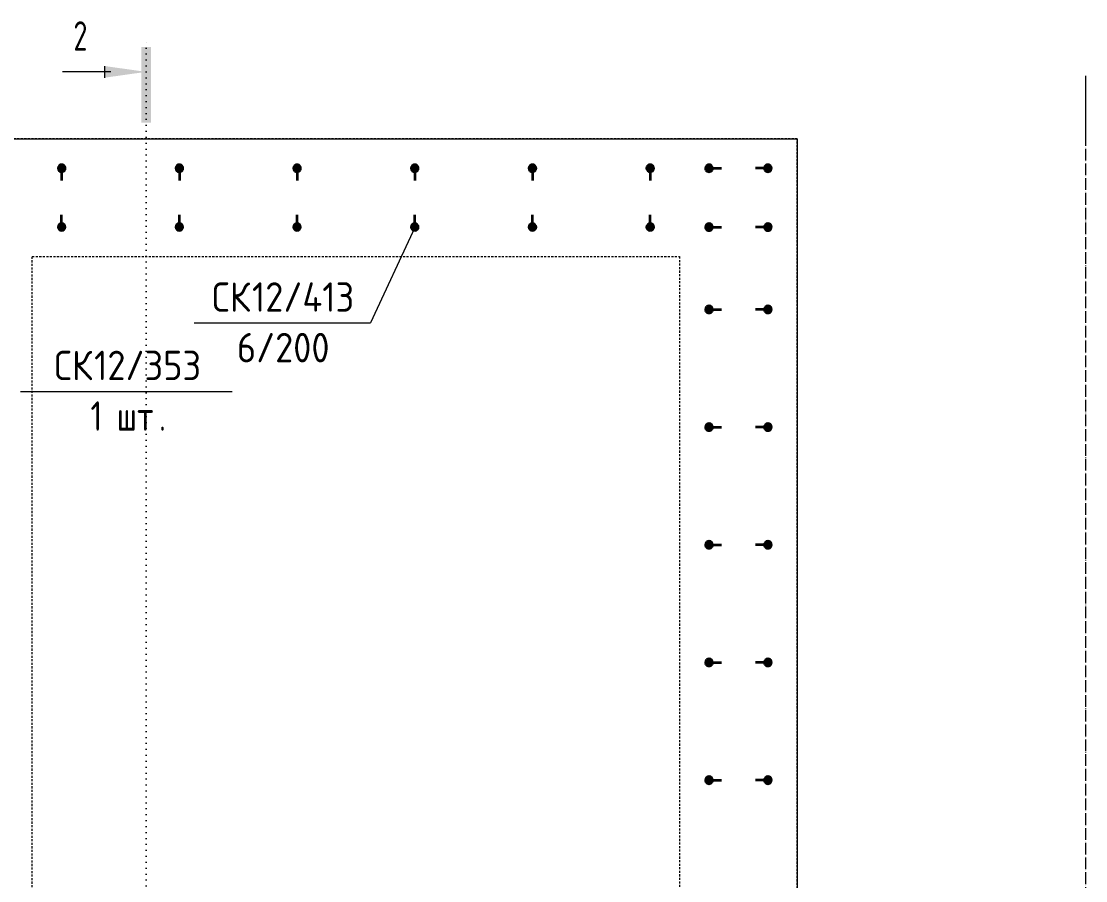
# Model space of a CAD drawing. Header units: millimetres. Extents: x -24758 to -3756, y -1583 to 75054.
# Drawn here: x -5779 to -3970, y 73494 to 74955 of the extents above; entities that cross this region are included whole.
import ezdxf

# ---------------------------------------------------------------- set-up
doc = ezdxf.new("R2010")
doc.units = ezdxf.units.MM
for name, pattern in [('01 Штриховая _4 мм_', [6, 3.5, -2.5]), ('02 Штрихпунктирная _20 мм_', [25, 20, -2.5, 0, -2.5]), ('04 Пунктир 10мм', [10, 0, -10])]:
    doc.linetypes.add(name, pattern=pattern)
for name, color, linetype, lineweight in [('AA_Razrez', 7, 'Continuous', 9), ('AA_Vinoska', 7, 'Continuous', 9), ('AF_Stena_Опалубка', 7, 'Continuous', 20), ('KR_Armatura', 7, 'Continuous', 20), ('KR_Armatura_Tonkie', 7, 'Continuous', 20), ('KR_Fundament', 7, 'Continuous', 20), ('Оси', 7, 'Continuous', 9)]:
    doc.layers.add(name, color=color, linetype=linetype, lineweight=lineweight)
doc.styles.add('ISOCPEUR', font='isocpeur.ttf', dxfattribs={"width": 0.7, "height": 50})
doc.styles.add('ISOCPEUR_1', font='isocpeur.ttf', dxfattribs={"width": 0.9, "height": 50})
doc.styles.add('ISOCPEUR_2', font='isocpeur.ttf', dxfattribs={"width": 0.8, "height": 50})

# ---------------------------------------------------------------- blocks, each defined once
blk = doc.blocks.new('351_Ряд стержней П переменный шаг _НесАрм_РабПлоск_ - Тип 1-3892652-Арм_КР_-0_100_1 этаж копия 2 копия 1')
at = {"layer": 'KR_Armatura_Tonkie', "lineweight": 35}
for points in [[(0, 500), (-0.2, 501.6), (-0.8, 503), (-1.8, 504.2), (-3, 505.2), (-4.4, 505.8), (-6, 506), (-7.6, 505.8), (-9, 505.2), (-10.2, 504.2), (-11.2, 503), (-11.8, 501.6), (-12, 500), (-11.8, 498.4), (-11.2, 497), (-10.2, 495.8), (-9, 494.8), (-7.6, 494.2), (-6, 494), (-4.4, 494.2), (-3, 494.8), (-1.8, 495.8), (-0.8, 497.1), (-0.2, 498.4)], [(100, 500), (99.8, 501.6), (99.2, 503), (98.2, 504.2), (97, 505.2), (95.6, 505.8), (94, 506), (92.4, 505.8), (91, 505.2), (89.8, 504.2), (88.8, 503), (88.2, 501.6), (88, 500), (88.2, 498.4), (88.8, 497), (89.8, 495.8), (91, 494.8), (92.4, 494.2), (94, 494), (95.6, 494.2), (97, 494.8), (98.2, 495.8), (99.2, 497), (99.8, 498.4)], [(0, 300), (-0.2, 301.6), (-0.8, 303), (-1.8, 304.2), (-3.1, 305.2), (-4.4, 305.8), (-6, 306), (-7.6, 305.8), (-9, 305.2), (-10.2, 304.2), (-11.2, 303), (-11.8, 301.6), (-12, 300), (-11.8, 298.4), (-11.2, 297), (-10.2, 295.8), (-9, 294.8), (-7.6, 294.2), (-6, 294), (-4.4, 294.2), (-3, 294.8), (-1.8, 295.8), (-0.8, 297.1), (-0.2, 298.4)], [(100, 300), (99.5, 302.3), (99.2, 303), (98.2, 304.2), (96.9, 305.2), (95.6, 305.8), (94, 306), (92.4, 305.8), (91, 305.2), (89.8, 304.2), (88.8, 303), (88.2, 301.6), (88, 300), (88.2, 298.4), (88.8, 297), (89.8, 295.8), (91, 294.8), (92.4, 294.2), (94, 294), (95.6, 294.2), (97, 294.8), (98.2, 295.8), (99.5, 297.7), (99.8, 298.4)], [(0, 100), (-0.2, 101.6), (-0.8, 103), (-1.8, 104.2), (-3, 105.2), (-4.4, 105.8), (-6, 106), (-7.6, 105.8), (-9, 105.2), (-10.2, 104.2), (-11.2, 103), (-11.8, 101.6), (-11.9, 99.5), (-11.8, 98.4), (-11.2, 97), (-10.2, 95.8), (-9, 94.8), (-7.6, 94.2), (-6, 94), (-4.4, 94.2), (-3, 94.8), (-1.8, 95.8), (-0.8, 97), (-0.2, 98.4), (-0.1, 99.5)], [(100, 100), (99.8, 101.6), (99.2, 103), (98.2, 104.2), (97, 105.2), (95.6, 105.8), (94, 106), (92.4, 105.8), (91, 105.2), (89.8, 104.2), (88.8, 103), (88.2, 101.6), (88, 100), (88.2, 98.4), (88.8, 97), (89.8, 95.8), (91, 94.8), (92.4, 94.2), (94, 94), (95.6, 94.2), (97, 94.8), (98.2, 95.8), (99.2, 97), (99.8, 98.4)], [(0, -100), (-0.2, -98.4), (-0.8, -97), (-1.8, -95.8), (-3, -94.8), (-4.4, -94.2), (-6, -94), (-7.6, -94.2), (-9, -94.8), (-10.2, -95.8), (-11.2, -97), (-11.8, -98.4), (-12, -100), (-11.8, -101.6), (-11.2, -103), (-10.2, -104.2), (-9, -105.2), (-7.6, -105.8), (-6, -106), (-4.4, -105.8), (-3, -105.2), (-1.8, -104.2), (-0.8, -102.9), (-0.2, -101.6)], [(100, -100), (99.8, -98.4), (99.2, -97), (98.2, -95.8), (97, -94.8), (95.6, -94.2), (94, -94), (92.4, -94.2), (91, -94.8), (89.8, -95.8), (88.8, -97), (88.2, -98.4), (88, -100), (88.2, -101.6), (88.8, -103), (89.8, -104.2), (91, -105.2), (92.4, -105.8), (94, -106), (95.6, -105.8), (97, -105.2), (98.2, -104.2), (99.2, -103), (99.8, -101.6)], [(0, -300), (-0.2, -298.4), (-0.8, -297), (-1.8, -295.8), (-3, -294.8), (-4.4, -294.2), (-6, -294), (-7.6, -294.2), (-9.2, -295), (-10.2, -295.8), (-11.2, -297), (-11.8, -298.4), (-12, -300), (-11.8, -301.6), (-11.2, -303), (-10.2, -304.2), (-9, -305.2), (-7.6, -305.8), (-6, -306), (-4.4, -305.8), (-3, -305.2), (-1.8, -304.2), (-0.8, -302.9), (-0.2, -301.6)], [(100, -300), (99.8, -298.4), (99.2, -297), (98.2, -295.8), (97, -294.8), (95.6, -294.2), (94, -294), (92.4, -294.2), (90.8, -295), (89.8, -295.8), (88.8, -297), (88.2, -298.4), (88, -300), (88.2, -301.6), (88.8, -303), (89.8, -304.2), (91, -305.2), (92.4, -305.8), (94, -306), (95.6, -305.8), (97, -305.2), (98.2, -304.2), (99.2, -303), (99.8, -301.6)], [(0, -500), (-0.2, -498.4), (-0.8, -497), (-1.8, -495.8), (-3, -494.8), (-4.4, -494.2), (-6, -494), (-7.6, -494.2), (-9, -494.8), (-10.2, -495.8), (-11.2, -497), (-11.8, -498.4), (-11.9, -500.7), (-11.8, -501.6), (-11.2, -503), (-10.2, -504.2), (-9, -505.2), (-7.6, -505.8), (-6, -506), (-4.4, -505.8), (-3, -505.2), (-1.8, -504.2), (-0.8, -503), (-0.1, -500.7)], [(100, -500), (99.8, -498.4), (99.2, -497), (98.2, -495.8), (97, -494.8), (95.6, -494.2), (94, -494), (92.4, -494.2), (91, -494.8), (89.8, -495.8), (88.8, -497), (88.2, -498.4), (88.1, -500.7), (88.2, -501.6), (88.8, -503), (89.8, -504.2), (91, -505.2), (92.4, -505.8), (94, -506), (95.6, -505.8), (97, -505.2), (98.2, -504.2), (99.2, -503), (99.9, -500.7)]]:
    blk.add_hatch(color=256, dxfattribs=at).paths.add_polyline_path(points)
at = {"layer": 'KR_Armatura'}
for centre in [(-6, 500), (94, 500), (-6, 300), (94, 300), (-6, 100), (94, 100), (-6, -100), (94, -100), (-6, -300), (94, -300), (-6, -500), (94, -500)]:
    blk.add_circle(centre, 6, dxfattribs=at)
at = {"layer": 'KR_Armatura_Tonkie', "lineweight": 35}
for p, q in [((0, 500), (15, 500)), ((88, 500), (73, 500)), ((0, 300), (15, 300)), ((88, 300), (73, 300)), ((0, 100), (15, 100)), ((88, 100), (73, 100)), ((0, -100), (15, -100)), ((88, -100), (73, -100)), ((0, -300), (15, -300)), ((88, -300), (73, -300)), ((0, -500), (15, -500)), ((88, -500), (73, -500))]:
    blk.add_line(p, q, dxfattribs=at)
for centre, start, end in [((-6, 500), 360, 180), ((-6, 500), 180, 360), ((94, 500), 0, 180), ((94, 500), 180, 360), ((-6, 300), 360, 180), ((-6, 300), 180, 360), ((94, 300), 0, 180), ((94, 300), 180, 360), ((-6, 100), 360, 180), ((-6, 100), 180, 360), ((94, 100), 0, 180), ((94, 100), 180, 360), ((-6, -100), 360, 180), ((-6, -100), 180, 360), ((94, -100), 0, 180), ((94, -100), 180, 360), ((-6, -300), 360, 180), ((-6, -300), 180, 360), ((94, -300), 0, 180), ((94, -300), 180, 360), ((-6, -500), 360, 180), ((-6, -500), 180, 360), ((94, -500), 0, 180), ((94, -500), 180, 360)]:
    blk.add_arc(centre, 6, start, end, dxfattribs=at)
blk = doc.blocks.new('351_Ряд стержней П переменный шаг _НесАрм_РабПлоск_ - Тип 1-3896515-Арм_КР_-0_100_1 этаж копия 2 копия 1')
at = {"layer": 'KR_Armatura_Tonkie', "lineweight": 35}
for points in [[(-6, 1046), (-7.6, 1045.8), (-9, 1045.2), (-10.2, 1044.2), (-11.2, 1043), (-11.8, 1041.6), (-12, 1040), (-11.8, 1038.4), (-11.2, 1037), (-10.2, 1035.8), (-9, 1034.8), (-7.6, 1034.2), (-5.6, 1034), (-4.4, 1034.2), (-3, 1034.8), (-1.8, 1035.8), (-0.8, 1037), (-0.2, 1038.4), (0, 1040), (-0.2, 1041.6), (-0.8, 1043), (-1.8, 1044.2), (-3, 1045.2), (-4.4, 1045.8), (-5.6, 1046)], [(94, 1046), (92.4, 1045.8), (90.9, 1045.1), (89.8, 1044.2), (88.8, 1043), (88.2, 1041.6), (88, 1040), (88.2, 1038.4), (88.8, 1037), (89.8, 1035.8), (91, 1034.8), (92.4, 1034.2), (94, 1034), (95.6, 1034.2), (97.2, 1035), (98.2, 1035.8), (99.2, 1037), (99.8, 1038.4), (100, 1040), (99.8, 1041.6), (99.2, 1043), (98.2, 1044.2), (97, 1045.2), (95.6, 1045.8)], [(-6, 946), (-7.6, 945.8), (-9, 945.2), (-10.2, 944.2), (-11.2, 943), (-11.8, 941.6), (-12, 940), (-11.8, 938.4), (-11.2, 937), (-10.2, 935.8), (-9, 934.8), (-7.6, 934.2), (-5.6, 934), (-4.4, 934.2), (-3, 934.8), (-1.8, 935.8), (-0.8, 937), (-0.2, 938.4), (0, 940), (-0.2, 941.6), (-0.8, 943), (-1.8, 944.2), (-3, 945.2), (-4.4, 945.8), (-5.6, 946)], [(94, 946), (92.4, 945.8), (90.6, 944.9), (89.8, 944.2), (88.8, 943), (88.2, 941.6), (88, 940), (88.2, 938.4), (88.8, 937), (89.8, 935.8), (91, 934.8), (92.4, 934.2), (94, 934), (95.6, 934.2), (97.2, 935), (98.2, 935.8), (99.2, 937), (99.8, 938.4), (100, 940), (99.8, 941.6), (99.2, 943), (98.2, 944.2), (97, 945.2), (95.6, 945.8)], [(-6, 806), (-7.6, 805.8), (-9, 805.2), (-10.2, 804.2), (-11.2, 803), (-11.8, 801.6), (-12, 800), (-11.8, 798.4), (-11.2, 797), (-10.2, 795.8), (-9, 794.8), (-7.6, 794.2), (-5.6, 794), (-3.7, 794.5), (-3, 794.8), (-1.8, 795.8), (-0.8, 797), (-0.2, 798.4), (0, 800), (-0.2, 801.6), (-0.8, 803), (-1.8, 804.2), (-3, 805.2), (-4.4, 805.8), (-5.6, 806)], [(94, 806), (92.4, 805.8), (91, 805.2), (89.8, 804.2), (88.8, 803), (88.2, 801.6), (88, 800), (88.2, 798.4), (88.8, 797), (89.8, 795.8), (91.7, 794.5), (92.4, 794.2), (94, 794), (96.3, 794.5), (97.2, 795), (98.2, 795.8), (99.2, 797), (99.8, 798.4), (100, 800), (99.8, 801.6), (99.2, 803), (98.2, 804.2), (97, 805.2), (95.6, 805.8)], [(-6, 606), (-7.6, 605.8), (-9, 605.2), (-10.2, 604.2), (-11.2, 603), (-11.8, 601.6), (-12, 600), (-11.8, 598.4), (-11.2, 597), (-10.2, 595.8), (-9, 594.8), (-7.6, 594.2), (-5.6, 594), (-4.4, 594.2), (-3, 594.8), (-1.8, 595.8), (-0.8, 597), (-0.2, 598.4), (0, 600), (-0.2, 601.6), (-0.8, 603), (-1.8, 604.2), (-3, 605.2), (-4.4, 605.8), (-5.6, 606)], [(94, 606), (92.4, 605.8), (91, 605.2), (89.8, 604.2), (88.8, 603), (88.2, 601.6), (88, 600), (88.2, 598.4), (88.8, 597), (89.8, 595.8), (91, 594.8), (92.4, 594.2), (94.3, 594), (95.6, 594.2), (97.2, 595), (98.2, 595.8), (99.2, 597), (99.8, 598.4), (100, 600), (99.8, 601.6), (99.2, 603), (98.2, 604.2), (97, 605.2), (95.6, 605.8)], [(-6, 406), (-7.6, 405.8), (-9, 405.2), (-10.2, 404.2), (-11.2, 403), (-11.8, 401.6), (-12, 400), (-11.8, 398.4), (-11.2, 397), (-10.2, 395.8), (-9, 394.8), (-7.6, 394.2), (-5.6, 394), (-4.4, 394.2), (-3, 394.8), (-1.8, 395.8), (-0.8, 397), (-0.2, 398.4), (0, 400), (-0.2, 401.6), (-0.8, 403), (-1.8, 404.2), (-3, 405.2), (-4.4, 405.8), (-5.6, 406)], [(94, 406), (92.4, 405.8), (91, 405.2), (89.8, 404.2), (88.8, 403), (88.2, 401.6), (88, 400), (88.2, 398.4), (88.8, 397), (89.8, 395.8), (91, 394.8), (92.4, 394.2), (94, 394), (95.6, 394.2), (97.2, 395), (98.2, 395.8), (99.2, 397), (99.8, 398.4), (100, 400), (99.8, 401.6), (99.2, 403), (98.2, 404.2), (97, 405.2), (95.6, 405.8)], [(-6, 206), (-8, 205.6), (-9, 205.2), (-10.2, 204.2), (-11.2, 203), (-11.8, 201.6), (-12, 200), (-11.8, 198.4), (-11.2, 197), (-10.2, 195.8), (-9, 194.8), (-7.6, 194.2), (-5.6, 194), (-4.4, 194.2), (-3, 194.8), (-1.8, 195.8), (-0.8, 197), (-0.2, 198.4), (0, 200), (-0.2, 201.6), (-0.8, 203), (-1.8, 204.2), (-3, 205.2), (-4.4, 205.8)], [(94, 206), (92, 205.6), (91, 205.2), (89.8, 204.2), (88.8, 203), (88.2, 201.6), (88, 200), (88.2, 198.4), (88.8, 197), (89.8, 195.8), (91, 194.8), (92.4, 194.2), (94, 194), (95.6, 194.2), (97.2, 195), (98.2, 195.8), (99.2, 197), (99.8, 198.4), (100, 200), (99.8, 201.6), (99.2, 203), (98.2, 204.2), (97, 205.2), (95.6, 205.8)], [(-6, 6), (-7.6, 5.8), (-9, 5.2), (-10.2, 4.2), (-11.2, 3), (-11.8, 1.6), (-12, 0), (-11.8, -1.6), (-11.2, -3), (-10.2, -4.2), (-9, -5.2), (-7.6, -5.8), (-5.6, -6), (-4.4, -5.8), (-3, -5.2), (-1.8, -4.2), (-0.8, -3), (-0.2, -1.6), (0, 0), (-0.2, 1.6), (-0.8, 3), (-1.8, 4.2), (-3, 5.2), (-4.4, 5.8), (-5.6, 6)], [(-6, 6), (-7.6, 5.8), (-9, 5.2), (-10.2, 4.2), (-11.2, 3), (-11.8, 1.6), (-12, 0), (-11.8, -1.6), (-11.2, -3), (-10.2, -4.2), (-9, -5.2), (-7.6, -5.8), (-5.6, -6), (-4.4, -5.8), (-3, -5.2), (-1.8, -4.2), (-0.8, -3), (-0.2, -1.6), (0, 0), (-0.2, 1.6), (-0.8, 3), (-1.8, 4.2), (-3, 5.2), (-4.4, 5.8), (-5.6, 6)], [(94, 6), (92.4, 5.8), (91, 5.2), (89.8, 4.2), (88.8, 3), (88.2, 1.6), (88, 0), (88.2, -1.6), (88.8, -3), (89.8, -4.2), (91, -5.2), (92.4, -5.8), (94, -6), (95.6, -5.8), (97.2, -5), (98.2, -4.2), (99.2, -3), (99.8, -1.6), (100, 0), (99.8, 1.6), (99.2, 3), (98.2, 4.2), (97, 5.2), (95.6, 5.8)], [(94, 6), (92.4, 5.8), (91, 5.2), (89.8, 4.2), (88.8, 3), (88.2, 1.6), (88, 0), (88.2, -1.6), (88.8, -3), (89.8, -4.2), (91, -5.2), (92.4, -5.8), (94, -6), (95.6, -5.8), (97.2, -5), (98.2, -4.2), (99.2, -3), (99.8, -1.6), (100, 0), (99.8, 1.6), (99.2, 3), (98.2, 4.2), (97, 5.2), (95.6, 5.8)], [(-6, -194), (-7.6, -194.2), (-9.7, -195.3), (-10.2, -195.8), (-11.2, -197), (-11.8, -198.4), (-12, -200), (-11.8, -201.6), (-11.2, -203), (-10.2, -204.2), (-9, -205.2), (-7.6, -205.8), (-5.6, -206), (-4.4, -205.8), (-3, -205.2), (-1.8, -204.2), (-0.8, -203), (-0.2, -201.6), (0, -200), (-0.2, -198.4), (-0.8, -197), (-2.3, -195.3), (-3, -194.8), (-4.4, -194.2)], [(94, -194), (92.4, -194.2), (90.3, -195.3), (89.8, -195.8), (88.8, -197), (88.2, -198.4), (88, -200), (88.2, -201.6), (88.8, -203), (89.8, -204.2), (91, -205.2), (92.4, -205.8), (94, -206), (95.6, -205.8), (97.2, -205), (98.2, -204.2), (99.2, -203), (99.8, -201.6), (100, -200), (99.8, -198.4), (99.2, -197), (98.2, -195.8), (97, -194.8), (95.6, -194.2)], [(-6, -394), (-7.6, -394.2), (-9, -394.8), (-10.3, -395.8), (-11.2, -397), (-11.8, -398.4), (-12, -400), (-11.8, -401.6), (-11.2, -403), (-10.2, -404.2), (-9, -405.2), (-7.6, -405.8), (-5.6, -406), (-4.4, -405.8), (-3, -405.2), (-1.8, -404.2), (-0.8, -403), (-0.2, -401.6), (0, -400), (-0.2, -398.4), (-0.8, -397), (-1.8, -395.8), (-3, -394.8), (-4.4, -394.2)], [(94, -394), (92.4, -394.2), (91, -394.8), (89.7, -395.8), (88.8, -397), (88.2, -398.4), (88, -400), (88.2, -401.6), (88.8, -403), (89.8, -404.2), (91, -405.2), (92.4, -405.8), (94, -406), (95.6, -405.8), (97.2, -405), (98.2, -404.2), (99.2, -403), (99.8, -401.6), (100, -400), (99.8, -398.4), (99.2, -397), (98.2, -395.8), (97, -394.8), (95.6, -394.2)], [(-6, -594), (-7.6, -594.2), (-9, -594.8), (-10.6, -596.2), (-11.2, -597), (-11.8, -598.4), (-12, -600), (-11.8, -601.6), (-11.2, -603), (-10.2, -604.2), (-9, -605.2), (-7.6, -605.8), (-5.6, -606), (-4.4, -605.8), (-3, -605.2), (-1.8, -604.2), (-0.8, -603), (-0.2, -601.6), (0, -600), (-0.2, -598.4), (-0.8, -597), (-1.8, -595.8), (-3, -594.8), (-4.4, -594.2)], [(94, -594), (92.4, -594.2), (91, -594.8), (89.4, -596.2), (88.8, -597), (88.2, -598.4), (88, -600), (88.2, -601.6), (88.8, -603), (89.8, -604.2), (91, -605.2), (92.4, -605.8), (94, -606), (95.6, -605.8), (97.2, -605), (98.2, -604.2), (99.2, -603), (99.8, -601.6), (100, -600), (99.8, -598.4), (99.2, -597), (98.2, -595.8), (97, -594.8), (95.6, -594.2)], [(-6, -794), (-7.6, -794.2), (-9, -794.8), (-10.2, -795.8), (-11.2, -797), (-11.8, -798.4), (-12, -800), (-11.8, -801.6), (-11.2, -803), (-10.2, -804.2), (-9, -805.2), (-7.6, -805.8), (-5.6, -806), (-4.4, -805.8), (-3, -805.2), (-1.8, -804.2), (-0.8, -803), (-0.2, -801.6), (0, -800), (-0.2, -798.4), (-1, -796.7), (-1.8, -795.8), (-3, -794.8), (-4.4, -794.2)], [(94, -794), (92.4, -794.2), (91, -794.8), (89.8, -795.8), (88.8, -797), (88.2, -798.4), (88, -800), (88.2, -801.6), (88.8, -803), (89.8, -804.2), (91, -805.2), (92.4, -805.8), (94, -806), (95.6, -805.8), (97.2, -805), (98.2, -804.2), (99.2, -803), (99.8, -801.6), (100, -800), (99.8, -798.4), (99.2, -797), (98.2, -795.8), (97, -794.8), (95.6, -794.2)], [(-6, -934), (-7.6, -934.2), (-9, -934.8), (-10.2, -935.8), (-11.2, -937), (-11.8, -938.4), (-12, -940), (-11.8, -941.6), (-11.2, -943), (-10.2, -944.2), (-9, -945.2), (-7.6, -945.8), (-5.6, -946), (-4.4, -945.8), (-3, -945.2), (-1.8, -944.2), (-0.8, -943), (-0.2, -941.6), (0, -940), (-0.2, -938.4), (-0.8, -937), (-1.8, -935.8), (-3.7, -934.5), (-4.4, -934.2), (-5.6, -934)], [(94, -934), (91.7, -934.5), (91, -934.8), (89.8, -935.8), (88.8, -937), (88.2, -938.4), (88, -940), (88.2, -941.6), (88.8, -943), (89.8, -944.2), (91, -945.2), (92.4, -945.8), (94, -946), (95.6, -945.8), (97.2, -945), (98.2, -944.2), (99.2, -943), (99.8, -941.6), (100, -940), (99.8, -938.4), (99.2, -937), (98.2, -935.8), (96.3, -934.5), (95.6, -934.2)], [(-6, -1034), (-7.6, -1034.2), (-9, -1034.8), (-10.2, -1035.8), (-11.2, -1037), (-11.8, -1038.4), (-12, -1040), (-11.8, -1041.6), (-11.2, -1043), (-10.2, -1044.2), (-9, -1045.2), (-7.6, -1045.8), (-5.6, -1046), (-4.4, -1045.8), (-3, -1045.2), (-1.8, -1044.2), (-0.8, -1043), (-0.2, -1041.6), (0, -1040), (-0.2, -1038.4), (-0.8, -1037), (-1.8, -1035.8), (-3.1, -1034.8), (-4.4, -1034.2), (-5.6, -1034)], [(94, -1034), (92.4, -1034.2), (91, -1034.8), (89.8, -1035.8), (88.8, -1037), (88.2, -1038.4), (88, -1040), (88.2, -1041.6), (88.8, -1043), (89.8, -1044.2), (91, -1045.2), (92.4, -1045.8), (94, -1046), (95.6, -1045.8), (97.2, -1045), (98.2, -1044.2), (99.2, -1043), (99.8, -1041.6), (100, -1040), (99.8, -1038.4), (99.2, -1037), (98.2, -1035.8), (96.9, -1034.8), (95.6, -1034.2)]]:
    blk.add_hatch(color=256, dxfattribs=at).paths.add_polyline_path(points)
at = {"layer": 'KR_Armatura'}
for centre in [(-6, 1040), (94, 1040), (-6, 940), (94, 940), (-6, 800), (94, 800), (-6, 600), (94, 600), (-6, 400), (94, 400), (-6, 200), (94, 200), (-6, 0), (-6, 0), (94, 0), (94, 0), (-6, -200), (94, -200), (-6, -400), (94, -400), (-6, -600), (94, -600), (-6, -800), (94, -800), (-6, -940), (94, -940), (-6, -1040), (94, -1040)]:
    blk.add_circle(centre, 6, dxfattribs=at)
at = {"layer": 'KR_Armatura_Tonkie', "lineweight": 35}
for p, q in [((0, 1040), (15, 1040)), ((88, 1040), (73, 1040)), ((0, 940), (15, 940)), ((88, 940), (73, 940)), ((0, 800), (15, 800)), ((88, 800), (73, 800)), ((0, 600), (15, 600)), ((88, 600), (73, 600)), ((0, 400), (15, 400)), ((88, 400), (73, 400)), ((0, 200), (15, 200)), ((88, 200), (73, 200)), ((0, 0), (15, 0)), ((88, 0), (73, 0)), ((0, 0), (15, 0)), ((88, 0), (73, 0)), ((0, -200), (15, -200)), ((88, -200), (73, -200)), ((0, -400), (15, -400)), ((88, -400), (73, -400)), ((0, -600), (15, -600)), ((88, -600), (73, -600)), ((0, -800), (15, -800)), ((88, -800), (73, -800)), ((0, -940), (15, -940)), ((88, -940), (73, -940)), ((0, -1040), (15, -1040)), ((88, -1040), (73, -1040))]:
    blk.add_line(p, q, dxfattribs=at)
for centre, start, end in [((-6, 1040), 360, 180), ((-6, 1040), 180, 0), ((94, 1040), 360, 180), ((94, 1040), 180, 360), ((-6, 940), 360, 180), ((94, 940), 360, 180), ((-6, 940), 180, 0), ((94, 940), 180, 360), ((-6, 800), 360, 180), ((-6, 800), 180, 0), ((94, 800), 360, 180), ((94, 800), 180, 360), ((-6, 600), 360, 180), ((-6, 600), 180, 0), ((94, 600), 360, 180), ((94, 600), 180, 360), ((-6, 400), 360, 180), ((-6, 400), 180, 0), ((94, 400), 360, 180), ((94, 400), 180, 360), ((-6, 200), 360, 180), ((-6, 200), 180, 360), ((94, 200), 360, 180), ((94, 200), 180, 360), ((-6, 0), 360, 180), ((-6, 0), 360, 180), ((-6, 0), 180, 360), ((94, 0), 360, 180), ((94, 0), 360, 180), ((94, 0), 180, 360), ((-6, 0), 180, 360), ((94, 0), 180, 360), ((-6, -200), 360, 180), ((94, -200), 360, 180), ((-6, -200), 180, 360), ((94, -200), 180, 360), ((-6, -400), 360, 180), ((94, -400), 360, 180), ((-6, -400), 180, 0), ((94, -400), 180, 360), ((-6, -600), 360, 180), ((94, -600), 360, 180), ((-6, -600), 180, 0), ((94, -600), 180, 360), ((-6, -800), 360, 180), ((94, -800), 360, 180), ((-6, -800), 180, 0), ((94, -800), 180, 360), ((-6, -940), 360, 180), ((-6, -940), 180, 0), ((94, -940), 360, 180), ((94, -940), 180, 360), ((-6, -1040), 360, 180), ((-6, -1040), 180, 0), ((94, -1040), 360, 180), ((94, -1040), 180, 360)]:
    blk.add_arc(centre, 6, start, end, dxfattribs=at)
blk = doc.blocks.new('Разрез - Номер узла_ спереди-394134-Арм_КР_-0_100_1 этаж копия 2 копия 1')
at = {"layer": 'AA_Razrez'}
for points in [[(7.329, 0.404), (7.329, -0.394), (0.873, -0.394), (0.873, 0.404)], [(3.497, -3.533), (2.503, -3.533), (3, 0)]]:
    blk.add_hatch(color=256, dxfattribs=at).paths.add_polyline_path(points)
for p, q in [((2.503, -3.533), (3.497, -3.533)), ((3, -3), (3, -7.096))]:
    blk.add_line(p, q, dxfattribs=at)
blk = doc.blocks.new('042_М_Арматуры - Диам длина поз _ Шаг колво-3174169-Арм_КР_-0_100_1 этаж копия 2 копия 1')
at = {"layer": 'AA_Vinoska'}
blk.add_line((-7.5, 0), (7.5, 0), dxfattribs=at)
blk = doc.blocks.new('042_М_Арматуры - Диам длина поз _ Комментарий-2260297-Арм_КР_-0_100_1 этаж копия 2 копия 1')
at = {"layer": 'AA_Vinoska'}
blk.add_line((-9, 0), (9, 0), dxfattribs=at)

msp = doc.modelspace()

# ---------------------------------------------------------------- linework, layer by layer
at = {"layer": 'AA_Razrez', "linetype": '04 Пунктир 10мм'}
msp.add_line((-5566.4069, 72040.9284), (-5566.4069, 74928.8103), dxfattribs=at)
at = {"layer": 'AA_Vinoska'}
msp.add_line((-5109.9069, 74604.4373), (-5184.9404, 74442.0203), dxfattribs=at)
at = {"layer": 'AF_Stena_Опалубка', "linetype": '01 Штриховая _4 мм_'}
for p, q in [((-4659.9069, 74755), (-6559.9069, 74755)), ((-4459.9069, 74755), (-4659.9069, 74755)), ((-4459.9069, 72575), (-4459.9069, 74755)), ((-5759.9069, 74555), (-4659.9069, 74555)), ((-5759.9069, 72775), (-5759.9069, 74555)), ((-4659.9069, 74555), (-4659.9069, 72775))]:
    msp.add_line(p, q, dxfattribs=at)
at = {"layer": 'KR_Fundament'}
for p, q in [((-6559.8573, 74755), (-4459.9069, 74755)), ((-4459.9069, 74755), (-4459.9069, 72575.0496))]:
    msp.add_line(p, q, dxfattribs=at)
at = {"layer": 'Оси'}
msp.add_line((-3969.9069, 74762.2866), (-3969.9069, 74862.2866), dxfattribs=at)
at = {"layer": 'Оси', "linetype": '02 Штрихпунктирная _20 мм_'}
msp.add_line((-3969.9069, 72383.9479), (-3969.9069, 74762.2866), dxfattribs=at)

# ---------------------------------------------------------------- block references
at = {"layer": 'AA_Razrez', "xscale": 19.99999999999999, "yscale": 19.99999999999999, "zscale": 19.99999999999999, "rotation": 269.9999999999998}
msp.add_blockref('Разрез - Номер узла_ спереди-394134-Арм_КР_-0_100_1 этаж копия 2 копия 1', (-5566.4069, 74928.8103), dxfattribs=at)
at = {"layer": 'AA_Vinoska', "xscale": 19.99999999999999, "yscale": 19.99999999999999, "zscale": 19.99999999999999}
for name, p in [('042_М_Арматуры - Диам длина поз _ Шаг колво-3174169-Арм_КР_-0_100_1 этаж копия 2 копия 1', (-5334.9404, 74442.0203)), ('042_М_Арматуры - Диам длина поз _ Комментарий-2260297-Арм_КР_-0_100_1 этаж копия 2 копия 1', (-5600.1081, 74325.7942))]:
    msp.add_blockref(name, p, dxfattribs=at)
at = {"layer": 'KR_Armatura_Tonkie', "lineweight": 35}
for name, p, rotation in [('351_Ряд стержней П переменный шаг _НесАрм_РабПлоск_ - Тип 1-3892652-Арм_КР_-0_100_1 этаж копия 2 копия 1', (-5209.9069, 74699), 270.0000000000001), ('351_Ряд стержней П переменный шаг _НесАрм_РабПлоск_ - Тип 1-3896515-Арм_КР_-0_100_1 этаж копия 2 копия 1', (-4515.9069, 73665.0002), 180)]:
    msp.add_blockref(name, p, dxfattribs=dict(at, rotation=rotation))

# ---------------------------------------------------------------- texts
at = {"layer": 'AA_Razrez', "insert": (-5690.0243, 74954.7797), "char_height": 50, "width": 30.303787, "attachment_point": 1, "style": 'ISOCPEUR'}
msp.add_mtext('\\fISOCPEUR|b0|i0|c204|p34|;\\W.7;2', dxfattribs=at)
at = {"layer": 'AA_Vinoska', "char_height": 50, "attachment_point": 1}
for s, insert, width, style in [('СК', (-5454.3576, 74511.1024), 82.253137, 'ISOCPEUR_1'), ('12/413', (-5386.492, 74511.1024), 215.012587, 'ISOCPEUR_1'), ('6/200', (-5412.1476, 74425.1213), 194.810062, 'ISOCPEUR_1'), ('СК', (-5722.5853, 74394.8763), 82.253137, 'ISOCPEUR_1'), ('12/353', (-5654.7197, 74394.8763), 222.227775, 'ISOCPEUR_1'), ('1 ', (-5660.8753, 74308.8952), 53.8734, 'ISOCPEUR_2'), ('шт', (-5616.4253, 74308.8952), 87.2236, 'ISOCPEUR_2'), ('\\fISOCPEUR|b0|i0|c204|p34|;\\W.8;.', (-5544.4587, 74308.8952), 14.1097, 'ISOCPEUR_2')]:
    msp.add_mtext(s, dxfattribs=dict(at, insert=insert, width=width, style=style))

doc.saveas('drawing.dxf')
